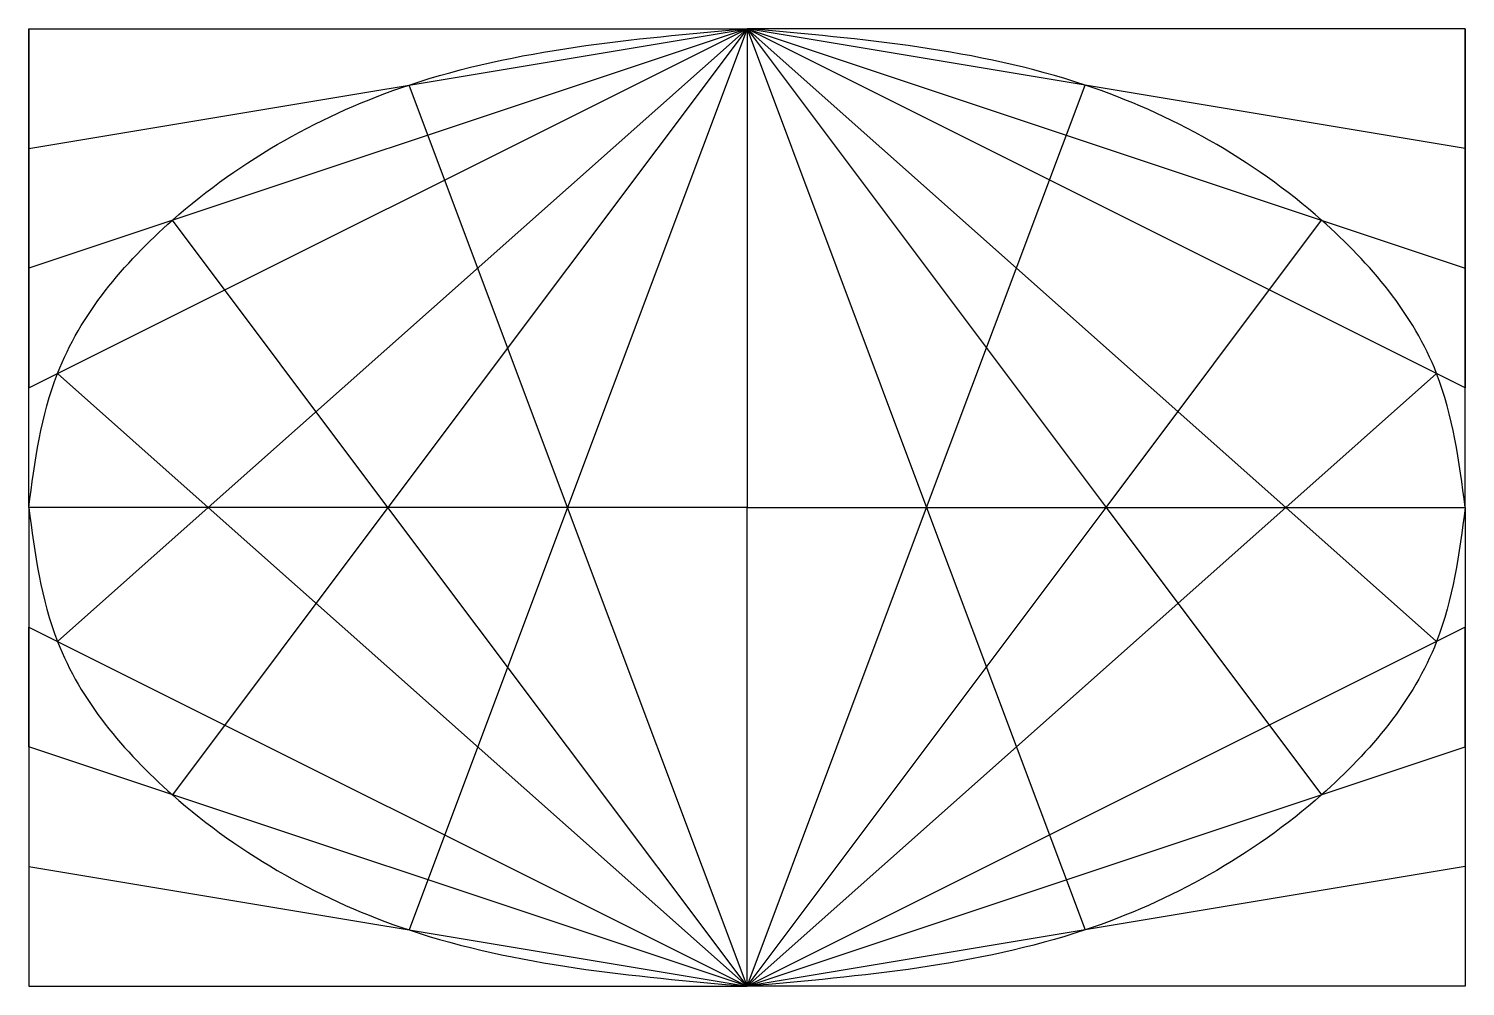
# Model space of a CAD drawing. Header units: millimetres. Extents: x 4494 to 4734, y 39 to 199.
import ezdxf

# ---------------------------------------------------------------- set-up
doc = ezdxf.new("R2010")
doc.units = ezdxf.units.MM

msp = doc.modelspace()

# ---------------------------------------------------------------- linework, layer by layer
for p, q in [((4494.3, 158.57), (4494.3, 198.57)), ((4494.3, 198.57), (4614.3, 198.57)), ((4494.3, 198.57), (4494.3, 178.57)), ((4494.3, 138.57), (4614.3, 198.57)), ((4614.3, 198.57), (4494.3, 158.57)), ((4494.3, 178.57), (4614.3, 198.57)), ((4494.3, 198.57), (4614.3, 198.57)), ((4614.3, 198.57), (4524.3, 118.57)), ((4614.3, 198.57), (4554.3, 118.57)), ((4614.3, 198.57), (4584.3, 118.57)), ((4614.3, 198.57), (4614.3, 118.57)), ((4734.3, 198.57), (4614.3, 198.57)), ((4614.3, 198.57), (4614.3, 118.57)), ((4734.3, 198.57), (4614.3, 198.57)), ((4614.3, 198.57), (4614.3, 118.57)), ((4614.3, 198.57), (4614.3, 118.57)), ((4734.3, 138.57), (4614.3, 198.57)), ((4614.3, 198.57), (4734.3, 158.57)), ((4734.3, 178.57), (4614.3, 198.57)), ((4614.3, 198.57), (4644.3, 118.57)), ((4614.3, 198.57), (4674.3, 118.57)), ((4614.3, 198.57), (4704.3, 118.57)), ((4734.3, 158.57), (4734.3, 198.57)), ((4734.3, 158.57), (4734.3, 198.57)), ((4734.3, 198.57), (4734.3, 178.57)), ((4584.3, 118.57), (4557.83, 189.16)), ((4644.3, 118.57), (4670.77, 189.16)), ((4494.3, 178.57), (4494.3, 158.57)), ((4494.3, 158.57), (4494.3, 178.57)), ((4734.3, 178.57), (4734.3, 158.57)), ((4734.3, 158.57), (4734.3, 178.57)), ((4554.3, 118.57), (4518.3, 166.57)), ((4674.3, 118.57), (4710.3, 166.57)), ((4494.3, 118.57), (4494.3, 158.57)), ((4494.3, 158.57), (4494.3, 138.57)), ((4734.3, 118.57), (4734.3, 158.57)), ((4734.3, 118.57), (4734.3, 158.57)), ((4734.3, 158.57), (4734.3, 138.57)), ((4524.3, 118.57), (4499.1, 140.97)), ((4704.3, 118.57), (4729.5, 140.97)), ((4614.3, 118.57), (4494.3, 118.57)), ((4614.3, 118.57), (4494.3, 118.57)), ((4494.3, 118.57), (4494.3, 78.57)), ((4494.3, 118.57), (4494.3, 98.57)), ((4614.3, 118.57), (4494.3, 118.57)), ((4614.3, 118.57), (4494.3, 118.57)), ((4524.3, 118.57), (4499.1, 96.17)), ((4554.3, 118.57), (4518.3, 70.57)), ((4554.3, 118.57), (4524.3, 118.57)), ((4614.3, 38.57), (4524.3, 118.57)), ((4584.3, 118.57), (4554.3, 118.57)), ((4614.3, 38.57), (4554.3, 118.57)), ((4584.3, 118.57), (4557.83, 47.98)), ((4614.3, 118.57), (4584.3, 118.57)), ((4614.3, 38.57), (4584.3, 118.57)), ((4614.3, 118.57), (4734.3, 118.57)), ((4614.3, 38.57), (4614.3, 118.57)), ((4614.3, 38.57), (4614.3, 118.57)), ((4614.3, 118.57), (4734.3, 118.57)), ((4614.3, 38.57), (4614.3, 118.57)), ((4614.3, 118.57), (4734.3, 118.57)), ((4614.3, 38.57), (4614.3, 118.57)), ((4614.3, 118.57), (4734.3, 118.57)), ((4614.3, 38.57), (4614.3, 118.57)), ((4614.3, 38.57), (4614.3, 118.57)), ((4614.3, 118.57), (4644.3, 118.57)), ((4614.3, 38.57), (4644.3, 118.57)), ((4614.3, 38.57), (4674.3, 118.57)), ((4614.3, 38.57), (4704.3, 118.57)), ((4644.3, 118.57), (4674.3, 118.57)), ((4644.3, 118.57), (4670.77, 47.98)), ((4674.3, 118.57), (4704.3, 118.57)), ((4674.3, 118.57), (4710.3, 70.57)), ((4704.3, 118.57), (4729.5, 96.17)), ((4734.3, 118.57), (4734.3, 78.57)), ((4734.3, 118.57), (4734.3, 78.57)), ((4734.3, 118.57), (4734.3, 98.57)), ((4494.3, 98.57), (4494.3, 78.57)), ((4494.3, 78.57), (4494.3, 98.57)), ((4494.3, 98.57), (4614.3, 38.57)), ((4734.3, 98.57), (4614.3, 38.57)), ((4734.3, 98.57), (4734.3, 78.57)), ((4734.3, 78.57), (4734.3, 98.57)), ((4494.3, 78.57), (4494.3, 38.57)), ((4494.3, 78.57), (4494.3, 58.57)), ((4614.3, 38.57), (4494.3, 78.57)), ((4614.3, 38.57), (4734.3, 78.57)), ((4734.3, 78.57), (4734.3, 38.57)), ((4734.3, 78.57), (4734.3, 38.57)), ((4734.3, 78.57), (4734.3, 58.57)), ((4494.3, 58.57), (4614.3, 38.57)), ((4734.3, 58.57), (4614.3, 38.57)), ((4494.3, 38.57), (4614.3, 38.57)), ((4734.3, 38.57), (4614.3, 38.57)), ((4734.3, 38.57), (4614.3, 38.57))]:
    msp.add_line(p, q)
at = {"color": 6}
for points in [[(4494.3, 118.57), (4499.1, 140.97), (4518.3, 166.57), (4557.83, 189.16), (4614.3, 198.57)], [(4734.3, 118.57), (4729.5, 140.97), (4710.3, 166.57), (4670.77, 189.16), (4614.3, 198.57)], [(4494.3, 118.57), (4499.1, 96.17), (4518.3, 70.57), (4557.83, 47.98), (4614.3, 38.57)], [(4734.3, 118.57), (4729.5, 96.17), (4710.3, 70.57), (4670.77, 47.98), (4614.3, 38.57)]]:
    msp.add_spline(points, degree=3, dxfattribs=at)

doc.saveas('drawing.dxf')
